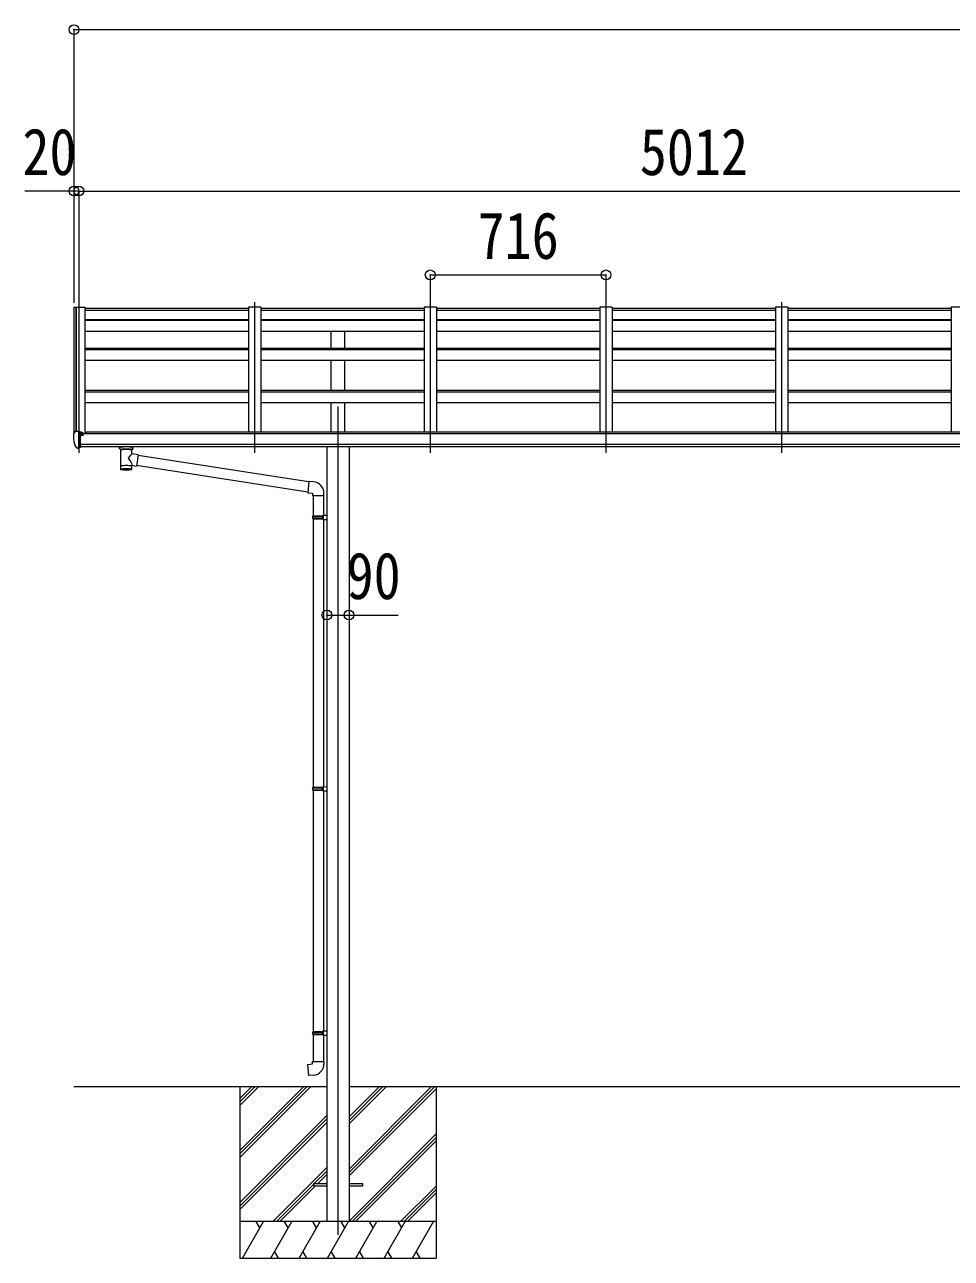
# Model space of a CAD drawing. Units: millimetres at full size, sheet at 1:40; some dimension numbers follow another scale. Extents: x -11181 to 11305, y -7804 to 7716.
# Drawn here: x 583 to 4359, y -4654 to 373 of the extents above; entities that cross this region are included whole.
import ezdxf
from ezdxf.enums import TextEntityAlignment as Align

# ---------------------------------------------------------------- set-up
doc = ezdxf.new("R2010")
doc.units = ezdxf.units.MM
doc.header["$LTSCALE"] = 40
doc.header["$PDMODE"] = 32
doc.header["$PDSIZE"] = 40
for name, color, linetype, lineweight in [('0-0_0', 7, 'Continuous', 9), ('0-1_本体', 4, 'Continuous', 9), ('0-2_部品', 7, 'Continuous', 9), ('0-8_PARTS2', 7, 'Continuous', 9), ('0-A_寸法', 6, 'Continuous', 9)]:
    doc.layers.add(name, color=color, linetype=linetype, lineweight=lineweight)
doc.styles.add('ＭＳ ゴシック', font='')
doc.styles.get('ＭＳ ゴシック').set_extended_font_data('MS Gothic')

msp = doc.modelspace()

# ---------------------------------------------------------------- linework, layer by layer
at = {"layer": '0-0_0'}
for p, q in [((783.69, -3954.08), (1814.49, -3954.08)), ((1459.69, -3954.08), (1459.69, -4654.08)), ((1459.69, -4214.81), (1720.42, -3954.08)), ((1459.69, -4228.95), (1734.56, -3954.08)), ((1459.69, -4243.09), (1748.7, -3954.08)), ((1459.69, -4030.96), (1536.57, -3954.08)), ((1459.69, -4016.82), (1522.43, -3954.08)), ((1459.69, -4002.68), (1508.29, -3954.08)), ((1904.89, -4290.11), (2240.92, -3954.08)), ((1904.89, -4304.25), (2255.06, -3954.08)), ((1904.89, -4106.26), (2057.07, -3954.08)), ((1904.89, -4092.12), (2042.93, -3954.08)), ((1904.89, -4077.97), (2028.79, -3954.08)), ((1904.89, -3954.08), (4714.49, -3954.08)), ((1904.89, -4318.39), (2259.69, -3963.59)), ((2259.69, -3954.08), (2259.69, -4654.08)), ((1459.69, -4426.94), (1814.49, -4072.14)), ((1459.69, -4441.08), (1814.49, -4086.28)), ((1459.69, -4455.22), (1814.49, -4100.42)), ((1904.89, -4502.24), (2259.69, -4147.44)), ((1917.19, -4504.08), (2259.69, -4161.58)), ((1931.33, -4504.08), (2259.69, -4175.72)), ((1594.68, -4504.08), (1814.49, -4284.27)), ((1763.33, -4349.57), (1814.49, -4298.41)), ((1777.48, -4349.57), (1814.49, -4312.56)), ((1608.82, -4504.08), (1759.69, -4353.21)), ((1622.97, -4504.08), (1768.48, -4358.57)), ((2115.18, -4504.08), (2259.69, -4359.57)), ((2129.32, -4504.08), (2259.69, -4373.71)), ((2143.47, -4504.08), (2259.69, -4387.86)), ((2259.69, -4504.08), (1459.69, -4504.08)), ((1469.98, -4654.08), (1556.58, -4504.08)), ((1541.58, -4530.06), (1526.58, -4504.08)), ((1585.45, -4654.08), (1672.05, -4504.08)), ((1657.05, -4530.06), (1642.05, -4504.08)), ((1700.92, -4654.08), (1787.52, -4504.08)), ((1772.52, -4530.06), (1757.52, -4504.08)), ((1816.39, -4654.08), (1902.99, -4504.08)), ((1887.99, -4530.06), (1872.99, -4504.08)), ((1931.86, -4654.08), (2018.46, -4504.08)), ((2003.46, -4530.06), (1988.46, -4504.08)), ((2047.33, -4654.08), (2133.93, -4504.08)), ((2103.93, -4504.08), (2118.93, -4530.06)), ((2162.8, -4654.08), (2249.4, -4504.08)), ((1459.69, -4654.08), (2259.69, -4654.08)), ((1600.45, -4628.1), (1615.45, -4654.08)), ((1715.92, -4628.1), (1730.92, -4654.08)), ((1831.39, -4628.1), (1846.39, -4654.08)), ((1946.86, -4628.1), (1961.86, -4654.08)), ((2062.33, -4628.1), (2077.33, -4654.08)), ((2177.8, -4628.1), (2192.8, -4654.08))]:
    msp.add_line(p, q, dxfattribs=at)
at = {"layer": '0-1_本体'}
for p, q in [((783.7, -779.15), (783.68, -1291.23)), ((784.64, -778.26), (792.47, -777.85)), ((792.69, -777.93), (792.69, -1284.69)), ((792.77, -778.05), (793.39, -779.67)), ((828.69, -777.84), (828.69, -1294.87)), ((1494.69, -783.93), (828.69, -783.93)), ((828.69, -790.84), (1494.69, -790.84)), ((1494.69, -777.84), (1494.69, -1284.46)), ((1544.69, -777.84), (1494.69, -777.84)), ((1544.69, -777.84), (1544.69, -1284.46)), ((2210.69, -783.93), (1544.69, -783.93)), ((1544.69, -790.84), (2210.69, -790.84)), ((2210.69, -777.84), (2210.69, -1284.46)), ((2260.69, -777.84), (2210.69, -777.84)), ((2260.69, -777.84), (2260.69, -1284.46)), ((2926.69, -783.93), (2260.69, -783.93)), ((2260.69, -790.84), (2926.69, -790.84)), ((2926.69, -777.84), (2926.69, -1284.46)), ((2976.69, -777.84), (2926.69, -777.84)), ((2976.69, -777.84), (2976.69, -1284.46)), ((3642.69, -783.93), (2976.69, -783.93)), ((2976.69, -790.84), (3642.69, -790.84)), ((3642.69, -777.84), (3642.69, -1284.46)), ((3692.69, -777.84), (3642.69, -777.84)), ((3692.69, -777.84), (3692.69, -1284.46)), ((4358.69, -783.93), (3692.69, -783.93)), ((3692.69, -790.84), (4358.69, -790.84)), ((4358.69, -777.84), (4358.69, -1284.46)), ((4408.69, -777.84), (4358.69, -777.84)), ((828.69, -828.64), (1494.69, -828.64)), ((828.69, -831.75), (1494.69, -831.75)), ((1544.69, -828.64), (2210.69, -828.64)), ((1544.69, -831.75), (2210.69, -831.75)), ((2260.69, -828.64), (2926.69, -828.64)), ((2260.69, -831.75), (2926.69, -831.75)), ((2976.69, -828.64), (3642.69, -828.64)), ((2976.69, -831.75), (3642.69, -831.75)), ((3692.69, -828.64), (4358.69, -828.64)), ((3692.69, -831.75), (4358.69, -831.75)), ((828.69, -876.4), (1494.69, -876.4)), ((1544.69, -876.4), (2210.69, -876.4)), ((1832.19, -943.31), (1832.19, -876.4)), ((1887.19, -943.31), (1887.19, -876.4)), ((2260.69, -876.4), (2926.69, -876.4)), ((2976.69, -876.4), (3642.69, -876.4)), ((3692.69, -876.4), (4358.69, -876.4)), ((828.69, -944.65), (1494.69, -944.65)), ((828.69, -950.84), (1494.69, -950.84)), ((1544.69, -944.65), (2210.69, -944.65)), ((1544.69, -950.84), (2210.69, -950.84)), ((2260.69, -944.65), (2926.69, -944.65)), ((2260.69, -950.84), (2926.69, -950.84)), ((2976.69, -944.65), (3642.69, -944.65)), ((2976.69, -950.84), (3642.69, -950.84)), ((3692.69, -944.65), (4358.69, -944.65)), ((3692.69, -950.84), (4358.69, -950.84)), ((828.69, -994.65), (1494.69, -994.65)), ((1544.69, -994.65), (2210.69, -994.65)), ((1832.19, -1116.2), (1832.19, -994.65)), ((1887.19, -1116.2), (1887.19, -994.65)), ((2260.69, -994.65), (2926.69, -994.65)), ((2976.69, -994.65), (3642.69, -994.65)), ((3692.69, -994.65), (4358.69, -994.65)), ((828.69, -1116.2), (1494.69, -1116.2)), ((828.69, -1123.2), (1494.69, -1123.2)), ((1544.69, -1116.2), (2210.69, -1116.2)), ((1544.69, -1123.2), (2210.69, -1123.2)), ((2260.69, -1116.2), (2926.69, -1116.2)), ((2260.69, -1123.2), (2926.69, -1123.2)), ((2976.69, -1116.2), (3642.69, -1116.2)), ((2976.69, -1123.2), (3642.69, -1123.2)), ((3692.69, -1116.2), (4358.69, -1116.2)), ((3692.69, -1123.2), (4358.69, -1123.2)), ((828.69, -1166.75), (1494.69, -1166.75)), ((1544.69, -1166.75), (2210.69, -1166.75)), ((1832.19, -1288.16), (1832.19, -1166.75)), ((1887.19, -1288.16), (1887.19, -1166.75)), ((2260.69, -1166.75), (2926.69, -1166.75)), ((2976.69, -1166.75), (3642.69, -1166.75)), ((3692.69, -1166.75), (4358.69, -1166.75)), ((5809.19, -1294.87), (810.19, -1294.87)), ((833.69, -1294.87), (833.69, -1288.16)), ((5785.69, -1288.16), (833.69, -1288.16)), ((810.19, -1336.09), (5809.19, -1336.09)), ((5809.19, -1347.94), (810.19, -1347.87)), ((1814.49, -1348.03), (1814.49, -4504.1)), ((1904.89, -1348.03), (1904.89, -4504.1))]:
    msp.add_line(p, q, dxfattribs=at)
msp.add_lwpolyline([(793.39, -1284.69), (793.39, -777.84), (828.69, -777.84)], dxfattribs=at)
msp.add_circle((817.66, -1299.6), 3, dxfattribs=at)
for centre, radius, start, end in [((784.69, -779.26), 1, 93, 173.32986), ((792.49, -778.15), 0.301, 21.06327, 92.86679)]:
    msp.add_arc(centre, radius, start, end, dxfattribs=at)
at = {"layer": '0-2_部品'}
for p, q in [((781.49, -1294.05), (781.49, -1294.68)), ((788.4, -1285.25), (784.33, -1291.05)), ((803.49, -1353.18), (803.49, -1284.68)), ((804.99, -1285.59), (803.49, -1285.59)), ((809.99, -1294.41), (803.49, -1294.01)), ((804.99, -1285.59), (804.99, -1291.76)), ((814.66, -1287.09), (804.99, -1286.37)), ((804.99, -1289.36), (818.99, -1289.42)), ((814.46, -1299.59), (814.99, -1299.59)), ((814.99, -1299.59), (815.29, -1299.59)), ((815.49, -1289.41), (815.49, -1287.51)), ((819.99, -1290.53), (819.99, -1294.86)), ((795.87, -1351.37), (786.12, -1335.99)), ((801.99, -1353.09), (798.28, -1352.86)), ((801.99, -1353.09), (803.49, -1353.18)), ((803.49, -1350.98), (803.99, -1350.98)), ((803.99, -1350.98), (804.49, -1349.98)), ((809.99, -1349.98), (804.49, -1349.98)), ((969.99, -1354.18), (969.99, -1348.07)), ((1023.99, -1354.18), (1023.99, -1348.07)), ((974.09, -1358.68), (974.07, -1438.98)), ((1019.89, -1376.26), (1019.89, -1358.67)), ((1045.11, -1380.16), (1019.89, -1376.25)), ((1045.11, -1380.16), (1038.09, -1425.42)), ((1740.22, -1490.07), (1044.8, -1382.18)), ((1019.91, -1438.98), (1019.89, -1422.35)), ((1019.89, -1422.6), (1038.09, -1425.42)), ((1736.55, -1532), (1038.36, -1423.68)), ((1761.21, -1490.13), (1740.38, -1488.3)), ((1756.29, -1545.87), (1802.29, -1545.87)), ((1758.29, -1545.87), (1758.29, -1628.53)), ((1800.29, -1545.87), (1800.29, -1625.97)), ((1802.29, -1545.87), (1802.29, -1534.95)), ((1756.29, -1630.53), (1757.29, -1628.53)), ((1756.29, -1630.53), (1800.29, -1630.53)), ((1756.29, -1630.53), (1756.29, -1638.53)), ((1756.29, -1638.53), (1800.29, -1638.53)), ((1756.29, -1638.53), (1757.29, -1640.53)), ((1757.29, -1628.53), (1800.29, -1628.53)), ((1757.29, -1640.53), (1800.29, -1640.53)), ((1758.29, -1640.53), (1758.29, -2734.72)), ((1795.81, -1630.53), (1795.38, -1628.53)), ((1798.29, -1626.03), (1814.29, -1625.56)), ((1798.29, -1628.03), (1798.29, -1626.03)), ((1798.29, -1628.03), (1800.29, -1628.03)), ((1798.29, -1643.03), (1798.29, -1641.03)), ((1798.29, -1643.03), (1814.29, -1643.5)), ((1800.29, -1643.09), (1800.29, -2732.16)), ((1814.29, -1625.56), (1814.29, -1643.5)), ((1756.29, -2736.72), (1757.29, -2734.72)), ((1756.29, -2736.72), (1800.29, -2736.72)), ((1756.29, -2736.72), (1756.29, -2744.72)), ((1756.29, -2744.72), (1800.29, -2744.72)), ((1756.29, -2744.72), (1757.29, -2746.72)), ((1757.29, -2734.72), (1800.29, -2734.72)), ((1757.29, -2746.72), (1800.29, -2746.72)), ((1758.29, -2746.72), (1758.29, -3729.88)), ((1795.81, -2736.72), (1795.38, -2734.72)), ((1798.29, -2732.22), (1814.29, -2731.75)), ((1798.29, -2734.22), (1798.29, -2732.22)), ((1798.29, -2734.22), (1800.29, -2734.22)), ((1798.29, -2749.22), (1798.29, -2747.22)), ((1798.29, -2749.22), (1814.29, -2749.69)), ((1800.29, -2749.28), (1800.29, -3727.32)), ((1814.29, -2731.75), (1814.29, -2749.69)), ((1756.29, -3731.88), (1757.29, -3729.88)), ((1756.29, -3731.88), (1800.29, -3731.88)), ((1756.29, -3731.88), (1756.29, -3739.88)), ((1756.29, -3739.88), (1800.29, -3739.88)), ((1756.29, -3739.88), (1757.29, -3741.88)), ((1757.29, -3729.88), (1800.29, -3729.88)), ((1757.29, -3741.88), (1800.29, -3741.88)), ((1758.29, -3741.88), (1758.29, -3851.88)), ((1795.81, -3731.88), (1795.38, -3729.88)), ((1798.29, -3727.38), (1814.29, -3726.91)), ((1798.29, -3729.38), (1798.29, -3727.38)), ((1798.29, -3729.38), (1800.29, -3729.38)), ((1798.29, -3744.38), (1798.29, -3742.38)), ((1798.29, -3744.38), (1814.29, -3744.85)), ((1800.29, -3744.44), (1800.29, -3851.88)), ((1814.29, -3726.91), (1814.29, -3744.85)), ((1756.29, -3851.88), (1802.29, -3851.88)), ((1756.29, -3861.88), (1756.29, -3851.88)), ((1802.29, -3851.88), (1802.29, -3862.79))]:
    msp.add_line(p, q, dxfattribs=at)
at = {"layer": '0-2_部品', "color": 4}
for p, q in [((1759.49, -4349.57), (1759.49, -4358.57)), ((1759.49, -4349.57), (1814.49, -4349.57)), ((1759.49, -4358.57), (1814.49, -4358.57)), ((1904.49, -4349.57), (1959.49, -4349.57)), ((1904.49, -4358.57), (1959.49, -4358.57)), ((1959.49, -4349.57), (1959.49, -4358.57))]:
    msp.add_line(p, q, dxfattribs=at)
at = {"layer": '0-2_部品'}
for points in [[(803.49, -1284.68), (791.49, -1284.68), (789.16, -1284.82)], [(809.99, -1349.98), (809.99, -1291.76), (804.99, -1291.76)], [(814.66, -1287.09), (814.83, -1287.11), (814.99, -1287.14), (815.13, -1287.19), (815.26, -1287.24), (815.36, -1287.3), (815.43, -1287.36), (815.48, -1287.44), (815.49, -1287.51)], [(815.29, -1298.41), (815.29, -1299.59), (819.99, -1299.59)], [(819.99, -1297.98), (819.99, -1299.59), (820.46, -1299.59)], [(803.49, -1339.29), (806.65, -1338.88), (809.99, -1338.45)], [(970.03, -1354.24), (970, -1353.88), (970.25, -1352.93), (970.77, -1352.04), (971.57, -1351.21), (972.69, -1350.41), (974.09, -1349.68)], [(970.03, -1354.13), (970, -1354.48), (970.25, -1355.44), (970.77, -1356.32), (971.57, -1357.16), (972.69, -1357.96), (974.09, -1358.68)], [(1019.89, -1349.7), (1020.12, -1349.79), (1021.48, -1350.52), (1022.59, -1351.37), (1023.35, -1352.24), (1023.81, -1353.14), (1023.98, -1354.02)], [(1019.89, -1358.67), (1020.12, -1358.58), (1021.48, -1357.84), (1022.59, -1357), (1023.35, -1356.13), (1023.81, -1355.23), (1023.98, -1354.34)], [(1740.38, -1488.3), (1736.37, -1534.13), (1756.29, -1535.87), (1756.29, -1545.87)], [(1795.81, -1630.53), (1795.81, -1638.53), (1795.38, -1640.53)], [(1798.29, -1641.03), (1800.29, -1641.03), (1800.29, -1628.03)], [(1795.81, -2736.72), (1795.81, -2744.72), (1795.38, -2746.72)], [(1798.29, -2747.22), (1800.29, -2747.22), (1800.29, -2734.22)], [(1795.81, -3731.88), (1795.81, -3739.88), (1795.38, -3741.88)], [(1798.29, -3742.38), (1800.29, -3742.38), (1800.29, -3729.38)], [(1761.21, -3907.62), (1740.38, -3909.45), (1736.37, -3863.62), (1756.29, -3861.88)]]:
    msp.add_lwpolyline(points, dxfattribs=at)
for centre, radius, start, end in [((784.49, -1294.05), 3, 93, 180), ((973.98, -1294.68), 192.49, 180.0008, 192.1233), ((789.22, -1285.82), 1, 93.5, 145), ((817.49, -1299.59), 2.5, 151.64236, 180), ((817.49, -1299.59), 2.5, 0, 151.64236), ((788.72, -1334.49), 3, 191.83348, 210), ((798.46, -1349.87), 3, 210, 266.5), ((987.06, -1399.4), 51.38, 92.46126, 104.61963), ((1006.94, -1399.4), 51.38, 75.38037, 87.53874), ((1757.29, -1534.95), 45, 0, 85), ((1757.29, -3862.79), 45, 275, 0)]:
    msp.add_arc(centre, radius, start, end, dxfattribs=at)
for centre, major_axis, ratio, start_param, end_param in [((818.99, -1290.52), (-0.02, 1.1), 0.906239, 4.6917496, 6.2625459), ((997.01, -1358.25), (-22.91, -0.42), 0.072511, 4.711586, 6.2823824), ((996.96, -1358.25), (22.92, -0.42), 0.07247, 0.0008089, 1.5716053), ((1007.99, -1354.18), (16, 0), 0.361356, 0, 0.0194874), ((1007.99, -1354.18), (16, 0), 0.361356, 6.2636979, 6.2831853), ((996.99, -1359.88), (-22.91, -0.42), 0.072511, 4.711586, 6.2823824), ((996.96, -1359.88), (22.92, -0.42), 0.07247, 0.0008089, 1.5716053), ((996.99, -1395.81), (-22.81, 26.62), 0.234429, 3.1563334, 4.5976381), ((999.54, -1398.45), (20.32, 22.25), 0.045535, 4.9756507, 6.2441899), ((996.99, -1438.98), (22.92, 0), 0.101955, 6.2829723, 9.4248207), ((996.99, -1438.98), (22.92, 0), 0.101955, 3.1415499, 6.2833984), ((996.99, -1426.53), (22.91, 0), 0.122865, 6.2831853, 9.424778)]:
    msp.add_ellipse(centre, major_axis=major_axis, ratio=ratio, start_param=start_param, end_param=end_param, dxfattribs=at)
at = {"layer": '0-8_PARTS2', "color": 2}
for p, q in [((803.69, -757.1), (803.69, -1371.29)), ((1519.69, -757.1), (1519.69, -1371.29)), ((2235.69, -757.1), (2235.69, -1371.29)), ((2951.69, -757.1), (2951.69, -1371.29)), ((3667.69, -757.1), (3667.69, -1371.29)), ((1859.69, -1182.48), (1859.69, -4557.71))]:
    msp.add_line(p, q, dxfattribs=at)
at = {"layer": '0-A_寸法'}
for p, q in [((783.7, 353.03), (783.7, -305.07)), ((783.7, 353.03), (7267.68, 353.03)), ((783.7, -305.07), (583.7, -305.07)), ((783.7, -305.07), (783.7, -760.64)), ((803.7, -305.07), (783.7, -305.07)), ((803.7, -305.07), (803.7, -760.64)), ((803.7, -305.07), (803.7, -760.64)), ((803.7, -305.07), (5815.69, -305.07)), ((2235.69, -646.51), (2235.69, -764.11)), ((2235.69, -646.51), (2951.69, -646.51)), ((2951.69, -646.51), (2951.69, -764.11)), ((1814.49, -2032.82), (1904.89, -2032.82)), ((1904.89, -2032.82), (2104.89, -2032.82))]:
    msp.add_line(p, q, dxfattribs=at)
for p in [(783.7, 353.03), (783.7, -305.07), (803.7, -305.07), (2235.69, -646.51), (2951.69, -646.51), (1814.49, -2032.82), (1904.89, -2032.82)]:
    msp.add_point(p, dxfattribs=at)

# ---------------------------------------------------------------- texts
at = {"layer": '0-A_寸法', "color": 7, "style": 'ＭＳ ゴシック', "width": 0.85}
for s, p in [('20', (573.7, -297.07)), ('5012', (3089.69, -297.07)), ('716', (2428.69, -638.51)), ('90', (1894.89, -2024.82))]:
    msp.add_text(s, height=190.6, dxfattribs=at).set_placement(p, align=Align.BOTTOM_LEFT)

doc.saveas('drawing.dxf')
